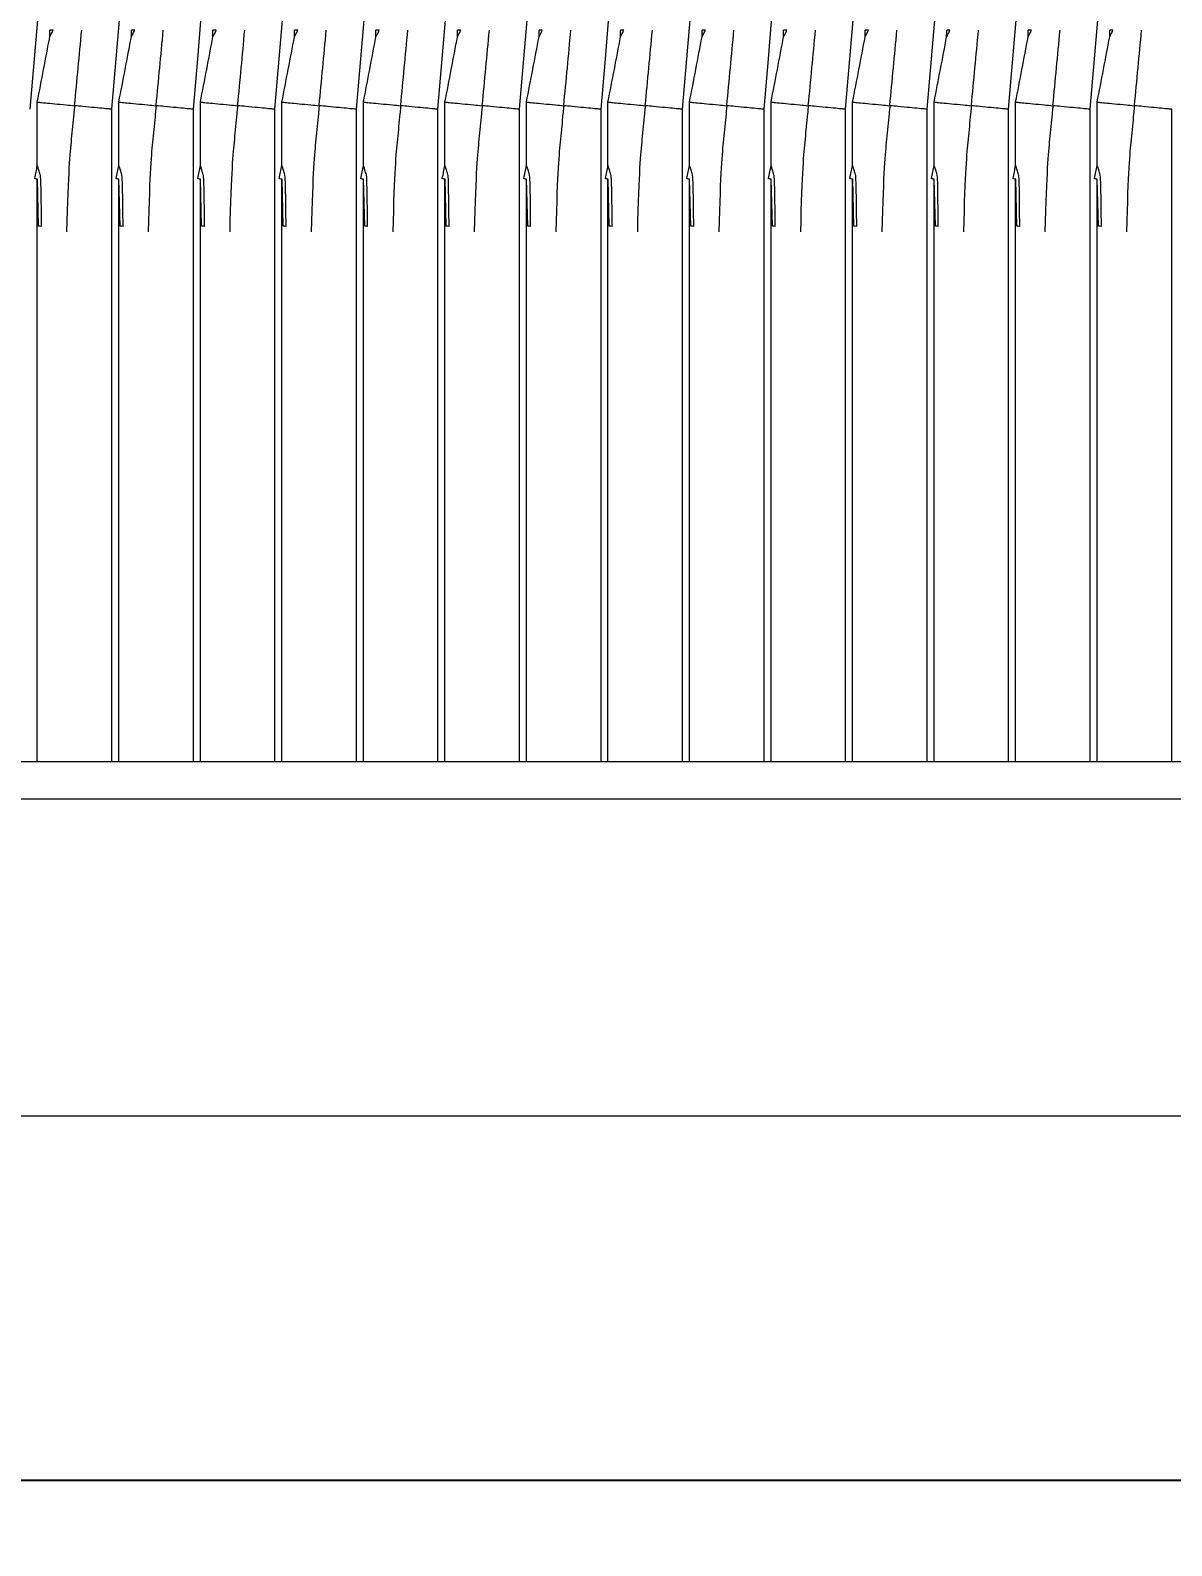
# Model space of a CAD drawing. Header units: millimetres. Extents: x 18217 to 37054, y 415 to 7180.
# Drawn here: x 19663.2 to 19908.2, y 4982.4 to 5307.8 of the extents above; entities that cross this region are included whole.
import ezdxf

# ---------------------------------------------------------------- set-up
doc = ezdxf.new("R2010")
doc.units = ezdxf.units.MM
doc.styles.add('GENISO', font='geniso.shx', dxfattribs={"oblique": 15})
doc.dimstyles.new('Scale', dxfattribs={"dimscale": 14, "dimtxt": 2.5, "dimasz": 2.5, "dimexe": 1, "dimexo": 1, "dimgap": 0.8, "dimtad": 1, "dimdec": 0, "dimzin": 0, "dimtxsty": 'GENISO', "dimcen": 2.5, "dimclrd": 1, "dimclre": 1, "dimclrt": 256, "dimadec": 0, "dimazin": 0, "dimtfac": 1, "dimtdec": 0, "dimtmove": 0, "dimatfit": 3, "dimfxl": 1, "dimtzin": 0, "dimlwd": -1, "dimlwe": -1, "dimarcsym": 0})

# ---------------------------------------------------------------- blocks, each defined once
blk = doc.blocks.new('*D158')
at = {"color": 1, "transparency": 16777216}
for p, q in [((18639.18, 5136.68), (18639.18, 4982.41)), ((20159.18, 5136.68), (20159.18, 4982.41)), ((20124.18, 4996.41), (18674.18, 4996.41))]:
    blk.add_line(p, q, dxfattribs=at)
for points in [[(18674.18, 5002.24), (18674.18, 4990.57), (18639.18, 4996.41)], [(20124.18, 5002.24), (20124.18, 4990.57), (20159.18, 4996.41)]]:
    blk.add_solid(points, dxfattribs=at)
at = {"layer": 'Defpoints', "color": 0, "transparency": 16777216}
for p in [(18639.18, 5150.68), (20159.18, 5150.68), (18639.18, 4996.41)]:
    blk.add_point(p, dxfattribs=at)
at = {"transparency": 16777216, "insert": (19374.71, 5025.11), "char_height": 35, "attachment_point": 5, "style": 'GENISO'}
blk.add_mtext('1520', dxfattribs=at)

msp = doc.modelspace()

# ---------------------------------------------------------------- linework, layer by layer
at = {"linetype": 'ByBlock', "lineweight": 9}
for p, q in [((19668.08, 5307.77), (19667.38, 5307.77)), ((19685.58, 5307.77), (19684.88, 5307.77)), ((19703.08, 5307.77), (19702.38, 5307.77)), ((19720.58, 5307.77), (19719.88, 5307.77)), ((19738.08, 5307.77), (19737.38, 5307.77)), ((19755.58, 5307.77), (19754.88, 5307.77)), ((19773.08, 5307.77), (19772.38, 5307.77)), ((19790.58, 5307.77), (19789.88, 5307.77)), ((19808.08, 5307.77), (19807.38, 5307.77)), ((19825.58, 5307.77), (19824.88, 5307.77)), ((19843.08, 5307.77), (19842.38, 5307.77)), ((19860.58, 5307.77), (19859.88, 5307.77)), ((19878.08, 5307.77), (19877.38, 5307.77)), ((19895.58, 5307.77), (19894.88, 5307.77)), ((19664.68, 5278.76), (19664.68, 5292.36)), ((19680.68, 5150.68), (19680.68, 5290.8)), ((19682.18, 5278.76), (19682.18, 5292.36)), ((19698.18, 5150.68), (19698.18, 5290.8)), ((19699.68, 5278.76), (19699.68, 5292.36)), ((19715.68, 5150.68), (19715.68, 5290.8)), ((19717.18, 5278.76), (19717.18, 5292.36)), ((19733.18, 5150.68), (19733.18, 5290.8)), ((19734.68, 5278.76), (19734.68, 5292.36)), ((19750.68, 5150.68), (19750.68, 5290.8)), ((19752.18, 5278.76), (19752.18, 5292.36)), ((19768.18, 5150.68), (19768.18, 5290.8)), ((19769.68, 5278.76), (19769.68, 5292.36)), ((19785.68, 5150.68), (19785.68, 5290.8)), ((19787.18, 5278.76), (19787.18, 5292.36)), ((19803.18, 5150.68), (19803.18, 5290.8)), ((19804.68, 5278.76), (19804.68, 5292.36)), ((19820.68, 5150.68), (19820.68, 5290.8)), ((19822.18, 5278.76), (19822.18, 5292.36)), ((19838.18, 5150.68), (19838.18, 5290.8)), ((19839.68, 5278.76), (19839.68, 5292.36)), ((19855.68, 5150.68), (19855.68, 5290.8)), ((19857.18, 5278.76), (19857.18, 5292.36)), ((19873.18, 5150.68), (19873.18, 5290.8)), ((19874.68, 5278.76), (19874.68, 5292.36)), ((19890.68, 5150.68), (19890.68, 5290.8)), ((19892.18, 5278.76), (19892.18, 5292.36)), ((19908.18, 5150.68), (19908.18, 5290.8)), ((19664.68, 5150.68), (19664.68, 5275.8)), ((19682.18, 5150.68), (19682.18, 5275.8)), ((19699.68, 5150.68), (19699.68, 5275.8)), ((19717.18, 5150.68), (19717.18, 5275.8)), ((19734.68, 5150.68), (19734.68, 5275.8)), ((19752.18, 5150.68), (19752.18, 5275.8)), ((19769.68, 5150.68), (19769.68, 5275.8)), ((19787.18, 5150.68), (19787.18, 5275.8)), ((19804.68, 5150.68), (19804.68, 5275.8)), ((19822.18, 5150.68), (19822.18, 5275.8)), ((19839.68, 5150.68), (19839.68, 5275.8)), ((19857.18, 5150.68), (19857.18, 5275.8)), ((19874.68, 5150.68), (19874.68, 5275.8)), ((19892.18, 5150.68), (19892.18, 5275.8)), ((20159.18, 5150.68), (18639.18, 5150.68)), ((20235.18, 5142.68), (18563.18, 5142.68)), ((18563.18, 5074.68), (20235.18, 5074.68))]:
    msp.add_line(p, q, dxfattribs=at)
at = {"linetype": 'ByBlock', "lineweight": 9, "flags": 128}
for points in [[(19665.58, 5265.62), (19665.25, 5265.68), (19664.96, 5265.74), (19664.71, 5275.8), (19664.5, 5275.84), (19664.33, 5275.87), (19664.21, 5275.9), (19664.14, 5275.91), (19664.12, 5275.92)], [(19683.08, 5265.62), (19682.75, 5265.68), (19682.46, 5265.74), (19682.21, 5275.8), (19682, 5275.84), (19681.83, 5275.87), (19681.71, 5275.9), (19681.64, 5275.91), (19681.62, 5275.92)], [(19700.58, 5265.62), (19700.25, 5265.68), (19699.96, 5265.74), (19699.71, 5275.8), (19699.5, 5275.84), (19699.33, 5275.87), (19699.21, 5275.9), (19699.14, 5275.91), (19699.12, 5275.92)], [(19718.08, 5265.62), (19717.75, 5265.68), (19717.46, 5265.74), (19717.21, 5275.8), (19717, 5275.84), (19716.83, 5275.87), (19716.71, 5275.9), (19716.64, 5275.91), (19716.62, 5275.92)], [(19735.58, 5265.62), (19735.25, 5265.68), (19734.96, 5265.74), (19734.71, 5275.8), (19734.5, 5275.84), (19734.33, 5275.87), (19734.21, 5275.9), (19734.14, 5275.91), (19734.12, 5275.92)], [(19753.08, 5265.62), (19752.75, 5265.68), (19752.46, 5265.74), (19752.21, 5275.8), (19752, 5275.84), (19751.83, 5275.87), (19751.71, 5275.9), (19751.64, 5275.91), (19751.62, 5275.92)], [(19770.58, 5265.62), (19770.25, 5265.68), (19769.96, 5265.74), (19769.71, 5275.8), (19769.5, 5275.84), (19769.33, 5275.87), (19769.21, 5275.9), (19769.14, 5275.91), (19769.12, 5275.92)], [(19788.08, 5265.62), (19787.75, 5265.68), (19787.46, 5265.74), (19787.21, 5275.8), (19787, 5275.84), (19786.83, 5275.87), (19786.71, 5275.9), (19786.64, 5275.91), (19786.62, 5275.92)], [(19805.58, 5265.62), (19805.25, 5265.68), (19804.96, 5265.74), (19804.71, 5275.8), (19804.5, 5275.84), (19804.33, 5275.87), (19804.21, 5275.9), (19804.14, 5275.91), (19804.12, 5275.92)], [(19823.08, 5265.62), (19822.75, 5265.68), (19822.46, 5265.74), (19822.21, 5275.8), (19822, 5275.84), (19821.83, 5275.87), (19821.71, 5275.9), (19821.64, 5275.91), (19821.62, 5275.92)], [(19840.58, 5265.62), (19840.25, 5265.68), (19839.96, 5265.74), (19839.71, 5275.8), (19839.5, 5275.84), (19839.33, 5275.87), (19839.21, 5275.9), (19839.14, 5275.91), (19839.12, 5275.92)], [(19858.08, 5265.62), (19857.75, 5265.68), (19857.46, 5265.74), (19857.21, 5275.8), (19857, 5275.84), (19856.83, 5275.87), (19856.71, 5275.9), (19856.64, 5275.91), (19856.62, 5275.92)], [(19875.58, 5265.62), (19875.25, 5265.68), (19874.96, 5265.74), (19874.71, 5275.8), (19874.5, 5275.84), (19874.33, 5275.87), (19874.21, 5275.9), (19874.14, 5275.91), (19874.12, 5275.92)], [(19893.08, 5265.62), (19892.75, 5265.68), (19892.46, 5265.74), (19892.21, 5275.8), (19892, 5275.84), (19891.83, 5275.87), (19891.71, 5275.9), (19891.64, 5275.91), (19891.62, 5275.92)]]:
    msp.add_lwpolyline(points, dxfattribs=at)
at = {"linetype": 'ByBlock', "lineweight": 9}
for centre, radius, start, end in [((11651.85, 5984.01), 8023.83, 355.043868, 4.956132), ((11669.35, 5984.01), 8023.83, 355.043868, 4.956132), ((11686.85, 5984.01), 8023.83, 355.043868, 4.956132), ((11704.35, 5984.01), 8023.83, 355.043868, 4.956132), ((11721.85, 5984.01), 8023.83, 355.043868, 4.956132), ((11739.35, 5984.01), 8023.83, 355.043868, 4.956132), ((11756.85, 5984.01), 8023.83, 355.043868, 4.956132), ((11774.35, 5984.01), 8023.83, 355.043868, 4.956132), ((11791.85, 5984.01), 8023.83, 355.043868, 4.956132), ((11809.35, 5984.01), 8023.83, 355.043868, 4.956132), ((11826.85, 5984.01), 8023.83, 355.043868, 4.956132), ((11844.35, 5984.01), 8023.83, 355.043868, 4.956132), ((11861.85, 5984.01), 8023.83, 355.043868, 4.956132), ((11879.35, 5984.01), 8023.83, 355.043868, 4.956132), ((11896.85, 5984.01), 8023.83, 355.043868, 4.956132), ((19510.27, 5307.77), 157.11, 359.5025, 0), ((19527.77, 5307.77), 157.11, 359.5025, 0), ((19545.27, 5307.77), 157.11, 359.5025, 0), ((19562.77, 5307.77), 157.11, 359.5025, 0), ((19580.27, 5307.77), 157.11, 359.5025, 0), ((19597.77, 5307.77), 157.11, 359.5025, 0), ((19615.27, 5307.77), 157.11, 359.5025, 0), ((19632.77, 5307.77), 157.11, 359.5025, 0), ((19650.27, 5307.77), 157.11, 359.5025, 0), ((19667.77, 5307.77), 157.11, 359.5025, 0), ((19685.27, 5307.77), 157.11, 359.5025, 0), ((19702.77, 5307.77), 157.11, 359.5025, 0), ((19720.27, 5307.77), 157.11, 359.5025, 0), ((19737.77, 5307.77), 157.11, 359.5025, 0), ((18095.27, 5600.68), 1599.41, 348.88525, 349.39755), ((18112.77, 5600.68), 1599.41, 348.88525, 349.39755), ((18130.27, 5600.68), 1599.41, 348.88525, 349.39755), ((18147.77, 5600.68), 1599.41, 348.88525, 349.39755), ((18165.27, 5600.68), 1599.41, 348.88525, 349.39755), ((18182.77, 5600.68), 1599.41, 348.88525, 349.39755), ((18200.27, 5600.68), 1599.41, 348.88525, 349.39755), ((18217.77, 5600.68), 1599.41, 348.88525, 349.39755), ((18235.27, 5600.68), 1599.41, 348.88525, 349.39755), ((18252.77, 5600.68), 1599.41, 348.88525, 349.39755), ((18270.27, 5600.68), 1599.41, 348.88525, 349.39755), ((18287.77, 5600.68), 1599.41, 348.88525, 349.39755), ((18305.27, 5600.68), 1599.41, 348.88525, 349.39755), ((18322.77, 5600.68), 1599.41, 348.88525, 349.39755), ((19510.27, 5307.77), 157.11, 348.3045, 349.3624), ((19527.77, 5307.77), 157.11, 348.3045, 349.3624), ((19545.27, 5307.77), 157.11, 348.3045, 349.3624), ((19562.77, 5307.77), 157.11, 348.3045, 349.3624), ((19580.27, 5307.77), 157.11, 348.3045, 349.3624), ((19597.77, 5307.77), 157.11, 348.3045, 349.3624), ((19615.27, 5307.77), 157.11, 348.3045, 349.3624), ((19632.77, 5307.77), 157.11, 348.3045, 349.3624), ((19650.27, 5307.77), 157.11, 348.3045, 349.3624), ((19667.77, 5307.77), 157.11, 348.3045, 349.3624), ((19685.27, 5307.77), 157.11, 348.3045, 349.3624), ((19702.77, 5307.77), 157.11, 348.3045, 349.3624), ((19720.27, 5307.77), 157.11, 348.3045, 349.3624), ((19737.77, 5307.77), 157.11, 348.3045, 349.3624)]:
    msp.add_arc(centre, radius, start, end, dxfattribs=at)
for points, knots in [([(19667.37, 5306.4), (19667.39, 5306.43), (19667.42, 5306.49), (19667.68, 5306.95), (19667.93, 5307.46), (19668.08, 5307.77)], [0, 0, 0, 0, 0.2855571, 0.5698535, 1, 1, 1, 1]), ([(19672.68, 5291.58), (19672.68, 5291.59), (19673.2, 5296.99), (19673.71, 5302.38), (19674.21, 5307.77)], [0, 0, 0, 0, 0.002508, 1, 1, 1, 1]), ([(19684.87, 5306.4), (19684.89, 5306.43), (19684.92, 5306.49), (19685.18, 5306.95), (19685.43, 5307.46), (19685.58, 5307.77)], [0, 0, 0, 0, 0.285552, 0.569856, 1, 1, 1, 1]), ([(19690.18, 5291.58), (19690.18, 5291.59), (19690.7, 5296.99), (19691.21, 5302.38), (19691.71, 5307.77)], [0, 0, 0, 0, 0.002508, 1, 1, 1, 1]), ([(19702.37, 5306.4), (19702.39, 5306.43), (19702.42, 5306.49), (19702.68, 5306.95), (19702.93, 5307.46), (19703.08, 5307.77)], [0, 0, 0, 0, 0.285558, 0.569864, 1, 1, 1, 1]), ([(19707.68, 5291.58), (19707.68, 5291.59), (19708.22, 5296.99), (19708.71, 5302.38), (19709.21, 5307.77)], [0, 0, 0, 0, 0.002509, 1, 1, 1, 1]), ([(19719.87, 5306.4), (19719.89, 5306.43), (19719.92, 5306.49), (19720.18, 5306.95), (19720.43, 5307.46), (19720.58, 5307.77)], [0, 0, 0, 0, 0.2855571, 0.5698535, 1, 1, 1, 1]), ([(19725.18, 5291.58), (19725.18, 5291.59), (19725.7, 5296.99), (19726.21, 5302.38), (19726.71, 5307.77)], [0, 0, 0, 0, 0.002508, 1, 1, 1, 1]), ([(19737.37, 5306.4), (19737.39, 5306.43), (19737.42, 5306.49), (19737.68, 5306.95), (19737.93, 5307.46), (19738.08, 5307.77)], [0, 0, 0, 0, 0.2855547, 0.5698571, 1, 1, 1, 1]), ([(19742.68, 5291.58), (19742.68, 5291.59), (19743.2, 5296.99), (19743.71, 5302.38), (19744.21, 5307.77)], [0, 0, 0, 0, 0.002508, 1, 1, 1, 1]), ([(19754.87, 5306.4), (19754.89, 5306.43), (19754.92, 5306.49), (19755.18, 5306.95), (19755.43, 5307.46), (19755.58, 5307.77)], [0, 0, 0, 0, 0.285558, 0.569864, 1, 1, 1, 1]), ([(19760.18, 5291.58), (19760.18, 5291.59), (19760.7, 5296.99), (19761.21, 5302.38), (19761.71, 5307.77)], [0, 0, 0, 0, 0.0025082, 1, 1, 1, 1]), ([(19772.37, 5306.4), (19772.39, 5306.43), (19772.42, 5306.49), (19772.68, 5306.95), (19772.93, 5307.46), (19773.08, 5307.77)], [0, 0, 0, 0, 0.285552, 0.569856, 1, 1, 1, 1]), ([(19777.68, 5291.58), (19777.68, 5291.59), (19778.2, 5296.99), (19778.71, 5302.38), (19779.21, 5307.77)], [0, 0, 0, 0, 0.002508, 1, 1, 1, 1]), ([(19789.87, 5306.4), (19789.89, 5306.43), (19789.92, 5306.49), (19790.18, 5306.95), (19790.43, 5307.46), (19790.58, 5307.77)], [0, 0, 0, 0, 0.285558, 0.569864, 1, 1, 1, 1]), ([(19795.18, 5291.58), (19795.18, 5291.59), (19795.7, 5296.99), (19796.21, 5302.38), (19796.71, 5307.77)], [0, 0, 0, 0, 0.002508, 1, 1, 1, 1]), ([(19807.37, 5306.4), (19807.39, 5306.43), (19807.42, 5306.49), (19807.68, 5306.95), (19807.93, 5307.46), (19808.08, 5307.77)], [0, 0, 0, 0, 0.2855571, 0.5698535, 1, 1, 1, 1]), ([(19812.68, 5291.58), (19812.68, 5291.59), (19813.2, 5296.99), (19813.71, 5302.38), (19814.21, 5307.77)], [0, 0, 0, 0, 0.0025082, 1, 1, 1, 1]), ([(19824.87, 5306.4), (19824.89, 5306.43), (19824.92, 5306.49), (19825.18, 5306.95), (19825.43, 5307.46), (19825.58, 5307.77)], [0, 0, 0, 0, 0.285552, 0.569856, 1, 1, 1, 1]), ([(19830.18, 5291.58), (19830.18, 5291.59), (19830.7, 5296.99), (19831.21, 5302.38), (19831.71, 5307.77)], [0, 0, 0, 0, 0.002508, 1, 1, 1, 1]), ([(19842.37, 5306.4), (19842.39, 5306.43), (19842.42, 5306.49), (19842.68, 5306.95), (19842.93, 5307.46), (19843.08, 5307.77)], [0, 0, 0, 0, 0.285558, 0.569864, 1, 1, 1, 1]), ([(19847.68, 5291.58), (19847.68, 5291.59), (19848.2, 5296.99), (19848.71, 5302.38), (19849.21, 5307.77)], [0, 0, 0, 0, 0.002508, 1, 1, 1, 1]), ([(19859.87, 5306.4), (19859.89, 5306.43), (19859.92, 5306.49), (19860.18, 5306.95), (19860.43, 5307.46), (19860.58, 5307.77)], [0, 0, 0, 0, 0.2855571, 0.5698535, 1, 1, 1, 1]), ([(19865.18, 5291.58), (19865.18, 5291.59), (19865.7, 5296.99), (19866.21, 5302.38), (19866.71, 5307.77)], [0, 0, 0, 0, 0.002508, 1, 1, 1, 1]), ([(19877.37, 5306.4), (19877.39, 5306.43), (19877.42, 5306.49), (19877.68, 5306.95), (19877.93, 5307.46), (19878.08, 5307.77)], [0, 0, 0, 0, 0.285552, 0.569856, 1, 1, 1, 1]), ([(19882.68, 5291.58), (19882.68, 5291.59), (19883.2, 5296.99), (19883.71, 5302.38), (19884.21, 5307.77)], [0, 0, 0, 0, 0.002508, 1, 1, 1, 1]), ([(19894.87, 5306.4), (19894.89, 5306.43), (19894.92, 5306.49), (19895.18, 5306.95), (19895.43, 5307.46), (19895.58, 5307.77)], [0, 0, 0, 0, 0.285558, 0.569864, 1, 1, 1, 1]), ([(19900.18, 5291.58), (19900.18, 5291.59), (19900.7, 5296.99), (19901.21, 5302.38), (19901.71, 5307.77)], [0, 0, 0, 0, 0.002508, 1, 1, 1, 1]), ([(19664.68, 5292.36), (19664.77, 5292.35), (19664.94, 5292.33), (19666.31, 5292.2), (19668.33, 5292), (19670.57, 5291.78), (19672.07, 5291.64), (19672.67, 5291.58), (19672.68, 5291.58)], [0, 0, 0, 0, 0.213413, 0.4268406, 0.6407096, 0.8564479, 0.996753, 1, 1, 1, 1]), ([(19672.68, 5291.58), (19672.68, 5291.57), (19672.67, 5291.44), (19672.61, 5290.86), (19672.38, 5288.48), (19671.83, 5282.91), (19671.31, 5277.8), (19670.98, 5264.5)], [0, 0, 0, 0, 0.002377, 0.022293, 0.101958, 0.420622, 1, 1, 1, 1]), ([(19680.68, 5290.8), (19680.59, 5290.81), (19680.42, 5290.83), (19679.05, 5290.96), (19677.03, 5291.16), (19674.79, 5291.37), (19673.29, 5291.52), (19672.69, 5291.58), (19672.68, 5291.58)], [0, 0, 0, 0, 0.213423, 0.426849, 0.640723, 0.856458, 0.996743, 1, 1, 1, 1]), ([(19682.18, 5292.36), (19682.27, 5292.35), (19682.44, 5292.33), (19683.81, 5292.2), (19685.83, 5292), (19688.07, 5291.78), (19689.57, 5291.64), (19690.17, 5291.58), (19690.18, 5291.58)], [0, 0, 0, 0, 0.213412, 0.426835, 0.64071, 0.856439, 0.996744, 1, 1, 1, 1]), ([(19690.18, 5291.58), (19690.18, 5291.57), (19690.17, 5291.44), (19690.11, 5290.86), (19689.88, 5288.48), (19689.33, 5282.91), (19688.81, 5277.8), (19688.48, 5264.5)], [0, 0, 0, 0, 0.002377, 0.022293, 0.101958, 0.420623, 1, 1, 1, 1]), ([(19698.18, 5290.8), (19698.09, 5290.81), (19697.92, 5290.83), (19696.55, 5290.96), (19694.53, 5291.16), (19692.29, 5291.37), (19690.79, 5291.52), (19690.19, 5291.58), (19690.18, 5291.58)], [0, 0, 0, 0, 0.213426, 0.426854, 0.640729, 0.856458, 0.996753, 1, 1, 1, 1]), ([(19699.68, 5292.36), (19699.77, 5292.35), (19699.94, 5292.33), (19701.31, 5292.2), (19703.33, 5292), (19705.57, 5291.78), (19707.07, 5291.64), (19707.67, 5291.58), (19707.68, 5291.58)], [0, 0, 0, 0, 0.213414, 0.426838, 0.640708, 0.856447, 0.996753, 1, 1, 1, 1]), ([(19707.68, 5291.58), (19707.68, 5291.57), (19707.67, 5291.44), (19707.61, 5290.86), (19707.38, 5288.48), (19706.83, 5282.91), (19706.31, 5277.8), (19705.98, 5264.5)], [0, 0, 0, 0, 0.002377, 0.022293, 0.101958, 0.420622, 1, 1, 1, 1]), ([(19715.68, 5290.8), (19715.59, 5290.81), (19715.42, 5290.83), (19714.05, 5290.96), (19712.03, 5291.16), (19709.79, 5291.37), (19708.29, 5291.52), (19707.69, 5291.58), (19707.68, 5291.58)], [0, 0, 0, 0, 0.213423, 0.426849, 0.640722, 0.856449, 0.996743, 1, 1, 1, 1]), ([(19717.18, 5292.36), (19717.27, 5292.35), (19717.44, 5292.33), (19718.81, 5292.2), (19720.83, 5292), (19723.07, 5291.78), (19724.57, 5291.64), (19725.17, 5291.58), (19725.18, 5291.58)], [0, 0, 0, 0, 0.213413, 0.4268406, 0.6407096, 0.8564479, 0.996753, 1, 1, 1, 1]), ([(19725.18, 5291.58), (19725.18, 5291.57), (19725.17, 5291.44), (19725.11, 5290.86), (19724.88, 5288.48), (19724.33, 5282.91), (19723.81, 5277.8), (19723.48, 5264.5)], [0, 0, 0, 0, 0.002377, 0.022293, 0.101958, 0.420622, 1, 1, 1, 1]), ([(19733.18, 5290.8), (19733.09, 5290.81), (19732.92, 5290.83), (19731.55, 5290.96), (19729.53, 5291.16), (19727.29, 5291.37), (19725.79, 5291.52), (19725.19, 5291.58), (19725.18, 5291.58)], [0, 0, 0, 0, 0.213423, 0.426849, 0.640723, 0.856458, 0.996743, 1, 1, 1, 1]), ([(19734.68, 5292.36), (19734.77, 5292.35), (19734.94, 5292.33), (19736.31, 5292.2), (19738.33, 5292), (19740.57, 5291.78), (19742.07, 5291.64), (19742.67, 5291.58), (19742.68, 5291.58)], [0, 0, 0, 0, 0.213412, 0.426835, 0.64071, 0.856439, 0.996744, 1, 1, 1, 1]), ([(19742.68, 5291.58), (19742.68, 5291.57), (19742.67, 5291.44), (19742.61, 5290.86), (19742.38, 5288.48), (19741.83, 5282.91), (19741.31, 5277.8), (19740.98, 5264.5)], [0, 0, 0, 0, 0.002377, 0.022293, 0.101959, 0.420623, 1, 1, 1, 1]), ([(19750.68, 5290.8), (19750.59, 5290.81), (19750.42, 5290.83), (19749.05, 5290.96), (19747.03, 5291.16), (19744.79, 5291.37), (19743.29, 5291.52), (19742.69, 5291.58), (19742.68, 5291.58)], [0, 0, 0, 0, 0.213426, 0.426854, 0.640729, 0.856458, 0.996753, 1, 1, 1, 1]), ([(19752.18, 5292.36), (19752.27, 5292.35), (19752.44, 5292.33), (19753.81, 5292.2), (19755.83, 5292), (19758.07, 5291.78), (19759.57, 5291.64), (19760.17, 5291.58), (19760.18, 5291.58)], [0, 0, 0, 0, 0.213414, 0.426838, 0.640708, 0.856447, 0.996753, 1, 1, 1, 1]), ([(19760.18, 5291.58), (19760.18, 5291.57), (19760.17, 5291.44), (19760.11, 5290.86), (19759.88, 5288.48), (19759.33, 5282.91), (19758.81, 5277.8), (19758.48, 5264.5)], [0, 0, 0, 0, 0.002377, 0.022293, 0.101958, 0.420622, 1, 1, 1, 1]), ([(19768.18, 5290.8), (19768.09, 5290.81), (19767.92, 5290.83), (19766.55, 5290.96), (19764.53, 5291.16), (19762.29, 5291.37), (19760.79, 5291.52), (19760.19, 5291.58), (19760.18, 5291.58)], [0, 0, 0, 0, 0.213423, 0.426849, 0.640723, 0.856458, 0.996743, 1, 1, 1, 1]), ([(19769.68, 5292.36), (19769.77, 5292.35), (19769.94, 5292.33), (19771.31, 5292.2), (19773.33, 5292), (19775.57, 5291.78), (19777.07, 5291.64), (19777.67, 5291.58), (19777.68, 5291.58)], [0, 0, 0, 0, 0.213413, 0.426841, 0.64071, 0.856448, 0.996744, 1, 1, 1, 1]), ([(19777.68, 5291.58), (19777.68, 5291.57), (19777.67, 5291.44), (19777.61, 5290.86), (19777.38, 5288.48), (19776.83, 5282.91), (19776.31, 5277.8), (19775.98, 5264.5)], [0, 0, 0, 0, 0.002377, 0.022293, 0.101958, 0.420623, 1, 1, 1, 1]), ([(19785.68, 5290.8), (19785.59, 5290.81), (19785.42, 5290.83), (19784.05, 5290.96), (19782.03, 5291.16), (19779.79, 5291.37), (19778.29, 5291.52), (19777.69, 5291.58), (19777.68, 5291.58)], [0, 0, 0, 0, 0.213423, 0.426849, 0.640723, 0.856458, 0.996743, 1, 1, 1, 1]), ([(19787.18, 5292.36), (19787.27, 5292.35), (19787.44, 5292.33), (19788.81, 5292.2), (19790.83, 5292), (19793.07, 5291.78), (19794.57, 5291.64), (19795.17, 5291.58), (19795.18, 5291.58)], [0, 0, 0, 0, 0.213412, 0.4268339, 0.6407019, 0.8564392, 0.9967436, 1, 1, 1, 1]), ([(19795.18, 5291.58), (19795.18, 5291.57), (19795.17, 5291.44), (19795.11, 5290.86), (19794.88, 5288.48), (19794.33, 5282.91), (19793.81, 5277.8), (19793.48, 5264.5)], [0, 0, 0, 0, 0.002377, 0.022293, 0.101959, 0.420623, 1, 1, 1, 1]), ([(19803.18, 5290.8), (19803.09, 5290.81), (19802.92, 5290.83), (19801.55, 5290.96), (19799.53, 5291.16), (19797.29, 5291.37), (19795.79, 5291.52), (19795.19, 5291.58), (19795.18, 5291.58)], [0, 0, 0, 0, 0.213426, 0.426854, 0.640729, 0.856458, 0.996753, 1, 1, 1, 1]), ([(19804.68, 5292.36), (19804.77, 5292.35), (19804.94, 5292.33), (19806.31, 5292.2), (19808.33, 5292), (19810.57, 5291.78), (19812.07, 5291.64), (19812.67, 5291.58), (19812.68, 5291.58)], [0, 0, 0, 0, 0.213415, 0.426839, 0.640709, 0.856448, 0.996753, 1, 1, 1, 1]), ([(19812.68, 5291.58), (19812.68, 5291.57), (19812.67, 5291.44), (19812.61, 5290.86), (19812.38, 5288.48), (19811.83, 5282.91), (19811.31, 5277.8), (19810.98, 5264.5)], [0, 0, 0, 0, 0.002377, 0.022293, 0.101958, 0.420622, 1, 1, 1, 1]), ([(19820.68, 5290.8), (19820.59, 5290.81), (19820.42, 5290.83), (19819.05, 5290.96), (19817.03, 5291.16), (19814.79, 5291.37), (19813.29, 5291.52), (19812.69, 5291.58), (19812.68, 5291.58)], [0, 0, 0, 0, 0.213423, 0.426849, 0.640723, 0.856458, 0.996743, 1, 1, 1, 1]), ([(19822.18, 5292.36), (19822.27, 5292.35), (19822.44, 5292.33), (19823.81, 5292.2), (19825.83, 5292), (19828.07, 5291.78), (19829.57, 5291.64), (19830.17, 5291.58), (19830.18, 5291.58)], [0, 0, 0, 0, 0.213412, 0.426835, 0.64071, 0.856439, 0.996744, 1, 1, 1, 1]), ([(19830.18, 5291.58), (19830.18, 5291.57), (19830.17, 5291.44), (19830.11, 5290.86), (19829.88, 5288.48), (19829.33, 5282.91), (19828.81, 5277.8), (19828.48, 5264.5)], [0, 0, 0, 0, 0.002377, 0.022293, 0.101958, 0.420623, 1, 1, 1, 1]), ([(19838.18, 5290.8), (19838.09, 5290.81), (19837.92, 5290.83), (19836.55, 5290.96), (19834.53, 5291.16), (19832.29, 5291.37), (19830.79, 5291.52), (19830.19, 5291.58), (19830.18, 5291.58)], [0, 0, 0, 0, 0.2134239, 0.4268557, 0.6407298, 0.8564579, 0.9967433, 1, 1, 1, 1]), ([(19839.68, 5292.36), (19839.77, 5292.35), (19839.94, 5292.33), (19841.31, 5292.2), (19843.33, 5292), (19845.57, 5291.78), (19847.07, 5291.64), (19847.67, 5291.58), (19847.68, 5291.58)], [0, 0, 0, 0, 0.213412, 0.4268339, 0.6407019, 0.8564392, 0.9967436, 1, 1, 1, 1]), ([(19847.68, 5291.58), (19847.68, 5291.57), (19847.67, 5291.44), (19847.61, 5290.86), (19847.38, 5288.48), (19846.83, 5282.91), (19846.31, 5277.8), (19845.98, 5264.5)], [0, 0, 0, 0, 0.002377, 0.022293, 0.101959, 0.420623, 1, 1, 1, 1]), ([(19855.68, 5290.8), (19855.59, 5290.81), (19855.42, 5290.83), (19854.05, 5290.96), (19852.03, 5291.16), (19849.79, 5291.37), (19848.29, 5291.52), (19847.69, 5291.58), (19847.68, 5291.58)], [0, 0, 0, 0, 0.213425, 0.426853, 0.640728, 0.856457, 0.996753, 1, 1, 1, 1]), ([(19857.18, 5292.36), (19857.27, 5292.35), (19857.44, 5292.33), (19858.81, 5292.2), (19860.83, 5292), (19863.07, 5291.78), (19864.57, 5291.64), (19865.17, 5291.58), (19865.18, 5291.58)], [0, 0, 0, 0, 0.213413, 0.4268406, 0.6407096, 0.8564479, 0.996753, 1, 1, 1, 1]), ([(19865.18, 5291.58), (19865.18, 5291.57), (19865.17, 5291.44), (19865.11, 5290.86), (19864.88, 5288.48), (19864.33, 5282.91), (19863.81, 5277.8), (19863.48, 5264.5)], [0, 0, 0, 0, 0.002377, 0.022293, 0.101958, 0.420622, 1, 1, 1, 1]), ([(19873.18, 5290.8), (19873.09, 5290.81), (19872.92, 5290.83), (19871.55, 5290.96), (19869.53, 5291.16), (19867.29, 5291.37), (19865.79, 5291.52), (19865.19, 5291.58), (19865.18, 5291.58)], [0, 0, 0, 0, 0.213423, 0.426849, 0.640723, 0.856458, 0.996743, 1, 1, 1, 1]), ([(19874.68, 5292.36), (19874.77, 5292.35), (19874.94, 5292.33), (19876.31, 5292.2), (19878.33, 5292), (19880.57, 5291.78), (19882.07, 5291.64), (19882.67, 5291.58), (19882.68, 5291.58)], [0, 0, 0, 0, 0.213412, 0.426835, 0.64071, 0.856439, 0.996744, 1, 1, 1, 1]), ([(19882.68, 5291.58), (19882.68, 5291.57), (19882.67, 5291.44), (19882.61, 5290.86), (19882.38, 5288.48), (19881.83, 5282.91), (19881.31, 5277.8), (19880.98, 5264.5)], [0, 0, 0, 0, 0.002377, 0.022293, 0.101958, 0.420623, 1, 1, 1, 1]), ([(19890.68, 5290.8), (19890.59, 5290.81), (19890.42, 5290.83), (19889.05, 5290.96), (19887.03, 5291.16), (19884.79, 5291.37), (19883.29, 5291.52), (19882.69, 5291.58), (19882.68, 5291.58)], [0, 0, 0, 0, 0.213426, 0.426854, 0.640729, 0.856458, 0.996753, 1, 1, 1, 1]), ([(19892.18, 5292.36), (19892.27, 5292.35), (19892.44, 5292.33), (19893.81, 5292.2), (19895.83, 5292), (19898.07, 5291.78), (19899.57, 5291.64), (19900.17, 5291.58), (19900.18, 5291.58)], [0, 0, 0, 0, 0.213412, 0.4268339, 0.6407019, 0.8564392, 0.9967436, 1, 1, 1, 1]), ([(19900.18, 5291.58), (19900.18, 5291.57), (19900.16, 5291.44), (19900.11, 5290.86), (19899.88, 5288.48), (19899.33, 5282.91), (19898.81, 5277.8), (19898.48, 5264.5)], [0, 0, 0, 0, 0.002378, 0.022293, 0.101959, 0.420623, 1, 1, 1, 1]), ([(19908.18, 5290.8), (19908.09, 5290.81), (19907.92, 5290.83), (19906.55, 5290.96), (19904.53, 5291.16), (19902.29, 5291.37), (19900.79, 5291.52), (19900.19, 5291.58), (19900.18, 5291.58)], [0, 0, 0, 0, 0.213425, 0.426853, 0.640728, 0.856457, 0.996753, 1, 1, 1, 1]), ([(19665.58, 5265.62), (19665.49, 5275.99), (19665.31, 5276.76), (19665.01, 5277.79), (19664.77, 5278.5), (19664.68, 5278.75), (19664.68, 5278.76), (19664.68, 5278.76)], [0, 0, 0, 0, 0.245007, 0.503069, 0.763218, 0.944416, 1, 1, 1, 1]), ([(19683.08, 5265.62), (19682.99, 5275.99), (19682.81, 5276.76), (19682.51, 5277.79), (19682.27, 5278.5), (19682.18, 5278.75), (19682.18, 5278.76), (19682.18, 5278.76)], [0, 0, 0, 0, 0.245008, 0.503067, 0.763217, 0.944415, 1, 1, 1, 1]), ([(19700.58, 5265.62), (19700.49, 5275.99), (19700.31, 5276.76), (19700.01, 5277.79), (19699.77, 5278.5), (19699.68, 5278.75), (19699.68, 5278.76), (19699.68, 5278.76)], [0, 0, 0, 0, 0.245008, 0.503066, 0.763216, 0.944416, 1, 1, 1, 1]), ([(19718.08, 5265.62), (19717.99, 5275.99), (19717.81, 5276.76), (19717.51, 5277.79), (19717.27, 5278.5), (19717.18, 5278.75), (19717.18, 5278.76), (19717.18, 5278.76)], [0, 0, 0, 0, 0.245003, 0.503067, 0.763217, 0.944415, 1, 1, 1, 1]), ([(19735.58, 5265.62), (19735.49, 5275.99), (19735.31, 5276.76), (19735.01, 5277.79), (19734.77, 5278.5), (19734.68, 5278.75), (19734.68, 5278.76), (19734.68, 5278.76)], [0, 0, 0, 0, 0.245008, 0.503067, 0.763217, 0.944415, 1, 1, 1, 1]), ([(19753.08, 5265.62), (19752.99, 5275.99), (19752.81, 5276.76), (19752.51, 5277.79), (19752.27, 5278.5), (19752.18, 5278.75), (19752.18, 5278.76), (19752.18, 5278.76)], [0, 0, 0, 0, 0.245008, 0.503066, 0.763216, 0.944416, 1, 1, 1, 1]), ([(19770.58, 5265.62), (19770.49, 5275.99), (19770.31, 5276.76), (19770.01, 5277.79), (19769.77, 5278.5), (19769.68, 5278.75), (19769.68, 5278.76), (19769.68, 5278.76)], [0, 0, 0, 0, 0.245003, 0.503067, 0.763217, 0.944415, 1, 1, 1, 1]), ([(19788.08, 5265.62), (19787.99, 5275.99), (19787.81, 5276.76), (19787.51, 5277.79), (19787.27, 5278.5), (19787.18, 5278.75), (19787.18, 5278.76), (19787.18, 5278.76)], [0, 0, 0, 0, 0.245008, 0.503067, 0.763217, 0.944415, 1, 1, 1, 1]), ([(19805.58, 5265.62), (19805.49, 5275.99), (19805.31, 5276.76), (19805.01, 5277.79), (19804.77, 5278.5), (19804.68, 5278.75), (19804.68, 5278.76), (19804.68, 5278.76)], [0, 0, 0, 0, 0.2450071, 0.5030644, 0.763218, 0.9444155, 1, 1, 1, 1]), ([(19823.08, 5265.62), (19822.99, 5275.99), (19822.81, 5276.76), (19822.51, 5277.79), (19822.27, 5278.5), (19822.18, 5278.75), (19822.18, 5278.76), (19822.18, 5278.76)], [0, 0, 0, 0, 0.245003, 0.503067, 0.763217, 0.944415, 1, 1, 1, 1]), ([(19840.58, 5265.62), (19840.49, 5275.99), (19840.31, 5276.76), (19840.01, 5277.79), (19839.77, 5278.5), (19839.68, 5278.75), (19839.68, 5278.76), (19839.68, 5278.76)], [0, 0, 0, 0, 0.245008, 0.503067, 0.763217, 0.944415, 1, 1, 1, 1]), ([(19858.08, 5265.62), (19857.99, 5275.99), (19857.81, 5276.76), (19857.51, 5277.79), (19857.27, 5278.5), (19857.18, 5278.75), (19857.18, 5278.76), (19857.18, 5278.76)], [0, 0, 0, 0, 0.245007, 0.503069, 0.763218, 0.944416, 1, 1, 1, 1]), ([(19875.58, 5265.62), (19875.49, 5275.99), (19875.31, 5276.76), (19875.01, 5277.79), (19874.77, 5278.5), (19874.68, 5278.75), (19874.68, 5278.76), (19874.68, 5278.76)], [0, 0, 0, 0, 0.245008, 0.503067, 0.763217, 0.944415, 1, 1, 1, 1]), ([(19893.08, 5265.62), (19892.99, 5275.99), (19892.81, 5276.76), (19892.51, 5277.79), (19892.27, 5278.5), (19892.18, 5278.75), (19892.18, 5278.76), (19892.18, 5278.76)], [0, 0, 0, 0, 0.245008, 0.503066, 0.763216, 0.944416, 1, 1, 1, 1])]:
    msp.add_open_spline(points, degree=3, knots=knots, dxfattribs=at)

# ---------------------------------------------------------------- dimensions: what is measured, and where the dimension line sits
dim = msp.add_linear_dim(base=(18639.18, 4996.41), p1=(20159.18, 5150.68), p2=(18639.18, 5150.68), dimstyle='Scale')
dim.commit()
dim.dimension.update_dxf_attribs({"geometry": '*D158', "text_midpoint": (19374.71, 4996.41), "dimtype": 160})

doc.saveas('drawing.dxf')
